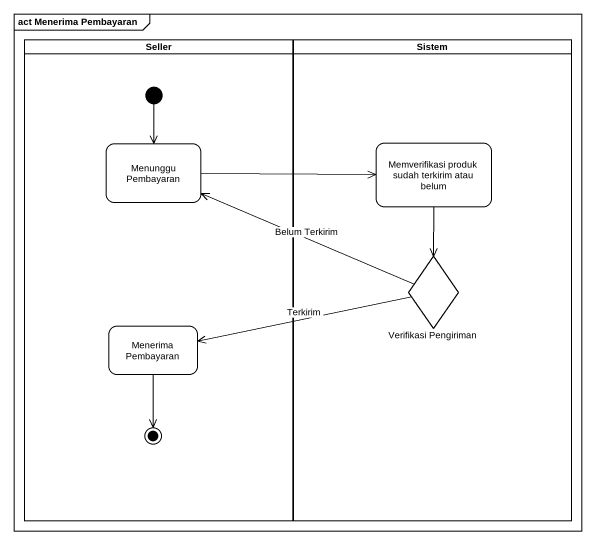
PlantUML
@startuml
mainframe act Menerima Pembayaran
hide empty description
state Seller <<partition>> {
  state "Menunggu Pembayaran" as Menunggu_Pembayaran
  state "Menerima Pembayaran" as Menerima_Pembayaran
  [*] --> Menunggu_Pembayaran
  Menerima_Pembayaran --> [*]
}
state Sistem <<partition>> {
  state "Memverifikasi produk sudah terkirim atau belum" as Memverifikasi_produk_sudah
  state "Verifikasi Pengiriman" as Verifikasi_Pengiriman <<choice>>
}
Menunggu_Pembayaran -right-> Memverifikasi_produk_sudah
Memverifikasi_produk_sudah --> Verifikasi_Pengiriman
Verifikasi_Pengiriman -left-> Menunggu_Pembayaran : Belum Terkirim
Verifikasi_Pengiriman -left-> Menerima_Pembayaran : Terkirim
@enduml
